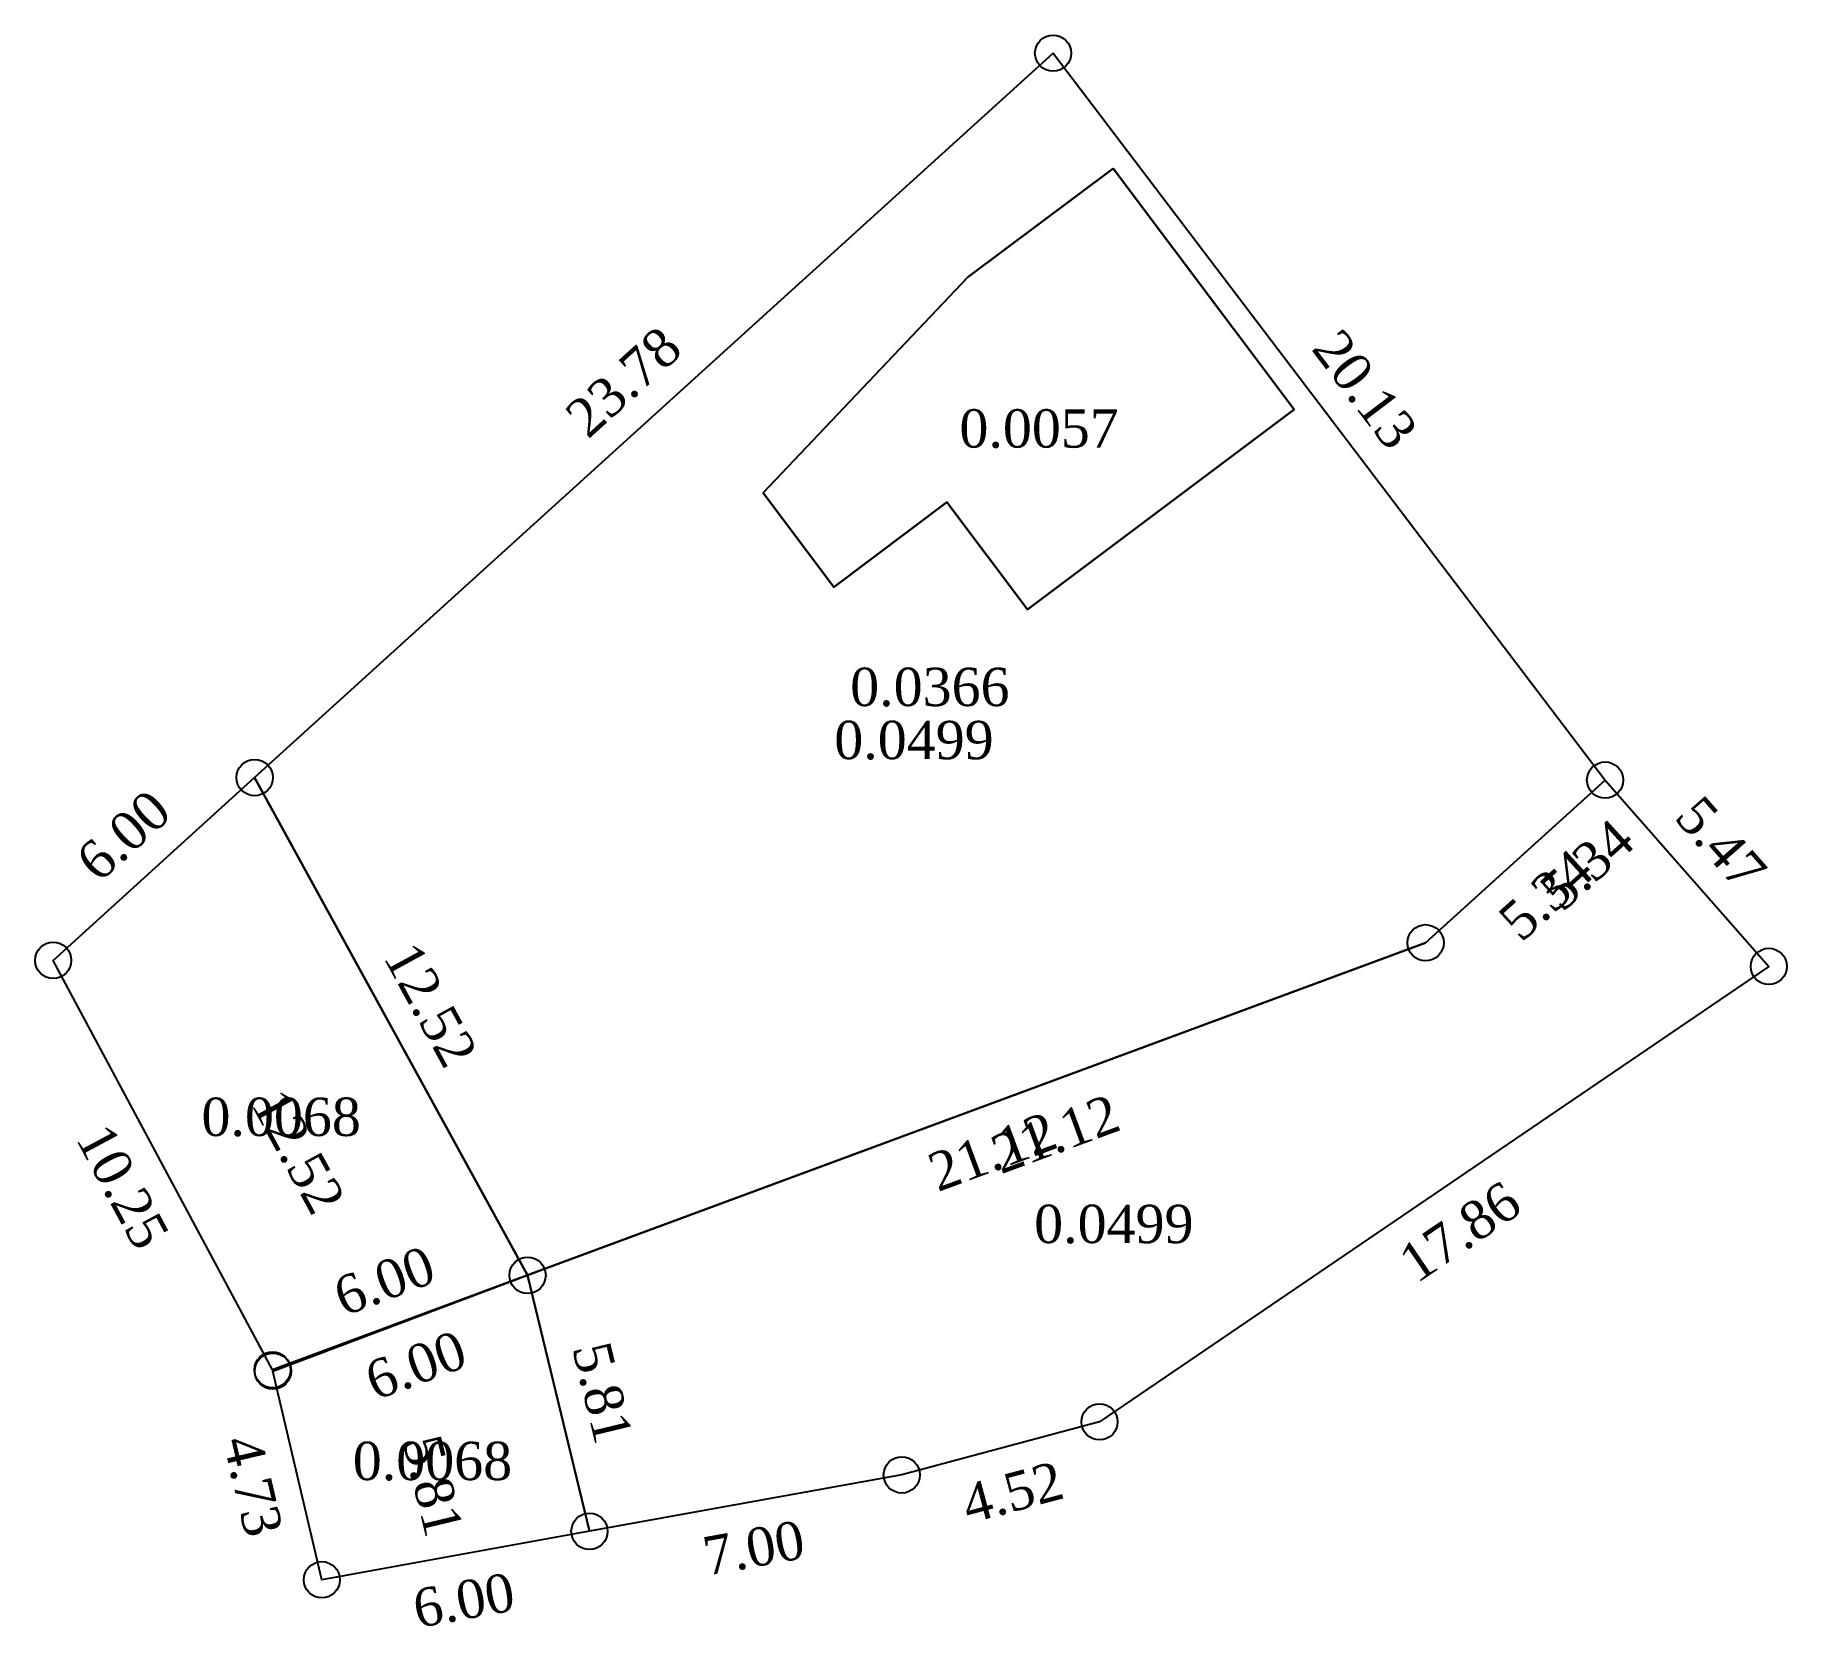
# Model space of a CAD drawing. Header units: millimetres. Extents: x 4212310 to 4215390, y 5701546 to 5702524.
# Drawn here: x 4215351.67 to 4215390.31, y 5702489.11 to 5702524.23 of the extents above.
import ezdxf
from ezdxf.enums import TextEntityAlignment as Align

# ---------------------------------------------------------------- set-up
doc = ezdxf.new("R2010")
doc.units = ezdxf.units.MM
doc.layers.add('20000', color=7, linetype='Continuous')
doc.layers.add('SC007', color=7, linetype='Continuous')
doc.styles.get("Standard").update_dxf_attribs({"font": 'times.ttf'})

# ---------------------------------------------------------------- blocks, each defined once
blk = doc.blocks.new('SYMBOL20000')
at = {"layer": 'SC007'}
blk.add_circle((0, 0), 0.4, dxfattribs=at)

msp = doc.modelspace()

# ---------------------------------------------------------------- linework, layer by layer
for points in [[(4215386.3, 5702507.79, 0), (4215382.34, 5702504.201, 0), (4215362.535, 5702496.865, 0), (4215356.516, 5702507.845, 0), (4215374.126, 5702523.827, 0), (4215386.3, 5702507.79, 0)], [(4215375.447, 5702521.284, 0), (4215379.44, 5702515.967, 0), (4215373.562, 5702511.553, 0), (4215371.785, 5702513.921, 0), (4215369.29, 5702512.047, 0), (4215367.728, 5702514.126, 0), (4215372.248, 5702518.883, 0), (4215375.447, 5702521.284, 0)], [(4215375.447, 5702521.284, 0), (4215372.248, 5702518.883, 0), (4215367.728, 5702514.126, 0), (4215369.29, 5702512.047, 0), (4215371.785, 5702513.921, 0), (4215373.562, 5702511.553, 0), (4215379.44, 5702515.967, 0), (4215375.447, 5702521.284, 0)]]:
    msp.add_polyline3d(points, close=True)
at = {"layer": '20000'}
for points in [[(4215374.126, 5702523.827, 0), (4215386.3, 5702507.79, 0), (4215382.34, 5702504.201, 0), (4215362.535, 5702496.865, 0), (4215356.516, 5702507.845, 0), (4215374.126, 5702523.827, 0)], [(4215356.516, 5702507.845, 0), (4215362.535, 5702496.865, 0), (4215356.91, 5702494.78, 0), (4215352.073, 5702503.813, 0), (4215356.516, 5702507.845, 0)], [(4215386.3, 5702507.79, 0), (4215389.91, 5702503.68, 0), (4215375.149, 5702493.632, 0), (4215370.788, 5702492.461, 0), (4215363.9, 5702491.217, 0), (4215362.535, 5702496.865, 0), (4215382.34, 5702504.201, 0), (4215386.3, 5702507.79, 0)], [(4215362.535, 5702496.865, 0), (4215363.9, 5702491.217, 0), (4215357.998, 5702490.149, 0), (4215356.919, 5702494.751, 0), (4215362.535, 5702496.865, 0)]]:
    msp.add_polyline3d(points, close=True, dxfattribs=at)

# ---------------------------------------------------------------- block references
for p in [(4215374.126, 5702523.827), (4215374.126, 5702523.827), (4215356.516, 5702507.845), (4215356.516, 5702507.845), (4215356.516, 5702507.845), (4215386.3, 5702507.79), (4215386.3, 5702507.79), (4215386.3, 5702507.79), (4215382.34, 5702504.201), (4215382.34, 5702504.201), (4215352.073, 5702503.813), (4215389.91, 5702503.68), (4215362.535, 5702496.865), (4215362.535, 5702496.865), (4215362.535, 5702496.865), (4215362.535, 5702496.865), (4215362.535, 5702496.865), (4215356.91, 5702494.78), (4215356.919, 5702494.751), (4215375.149, 5702493.632), (4215370.788, 5702492.461), (4215363.9, 5702491.217), (4215363.9, 5702491.217), (4215357.998, 5702490.149)]:
    msp.add_blockref('SYMBOL20000', p, dxfattribs=at)

# ---------------------------------------------------------------- texts
for s, p in [('0.0057', (4215373.817, 5702515.548)), ('0.0366', (4215371.408, 5702509.846)), ('0.0366', (4215371.408, 5702509.846))]:
    msp.add_text(s, height=0.846).set_placement(p, align=Align.MIDDLE_CENTER)
for s, rotation, p in [('23.78', 42.2, (4215364.649, 5702516.577)), ('20.13', 307.2, (4215381.009, 5702516.413)), ('6.00', 42.2, (4215353.622, 5702506.57)), ('5.47', 311.3, (4215388.857, 5702506.395)), ('5.34', 42.2, (4215384.992, 5702505.255)), ('12.52', 298.7, (4215360.402, 5702502.836)), ('10.25', 298.2, (4215353.61, 5702498.825)), ('21.12', 20.3, (4215372.785, 5702499.595)), ('17.86', 34.2, (4215383.093, 5702497.83)), ('6.00', 20.6, (4215359.375, 5702496.744)), ('6.00', 20.3, (4215360.07, 5702494.885)), ('5.81', 283.6, (4215364.19, 5702494.276)), ('4.73', 283.2, (4215356.485, 5702492.222)), ('4.52', 15, (4215373.228, 5702492.081)), ('7.00', 10.2, (4215367.522, 5702490.855)), ('6.00', 10.3, (4215361.128, 5702489.699))]:
    msp.add_text(s, height=0.846, rotation=rotation, dxfattribs=at).set_placement(p, align=Align.MIDDLE_CENTER)
for s, p in [('0.0499', (4215371.057, 5702508.675)), ('0.0068', (4215357.101, 5702500.362)), ('0.0499', (4215375.465, 5702497.999)), ('0.0068', (4215360.438, 5702492.77))]:
    msp.add_text(s, height=0.846, dxfattribs=at).set_placement(p, align=Align.MIDDLE_CENTER)
for s, rotation, p in [('5.34', 42.2, (4215385.354, 5702504.857)), ('12.52', 298.7, (4215356.423, 5702500.655)), ('21.12', 20.3, (4215372.972, 5702499.091)), ('5.81', 283.6, (4215359.779, 5702493.21))]:
    msp.add_text(s, height=0.846, rotation=rotation, dxfattribs=at).set_placement(p)

doc.saveas('drawing.dxf')
